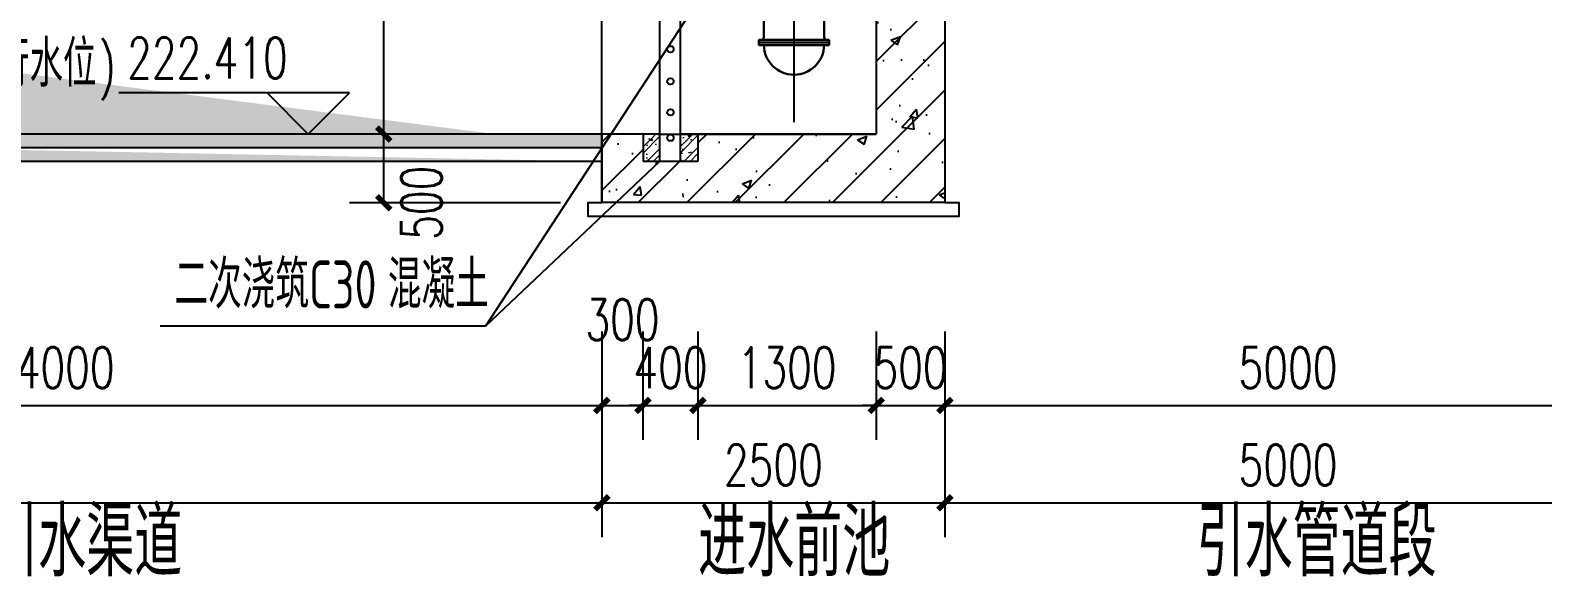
# Model space of a CAD drawing. Header units: millimetres. Extents: x -725 to 2274960, y -506 to 2980382.
# Drawn here: x 2043757 to 2054778, y 2598117 to 2602098 of the extents above; entities that cross this region are included whole.
import ezdxf

# ---------------------------------------------------------------- set-up
doc = ezdxf.new("R2010")
doc.units = ezdxf.units.MM
doc.header["$LTSCALE"] = 1000
doc.linetypes.add('DOTE', pattern=[2.42, 2, -0.2, 0.02, -0.2])
for name, color, linetype in [('1', 1, 'Continuous'), ('DIM_ELEV', 3, 'Continuous'), ('DIM_LEAD', 3, 'Continuous'), ('DOTE', 1, 'DOTE'), ('E_OTHER', 7, 'Continuous'), ('PUB_DIM', 3, 'Continuous'), ('TEXT_BG', 3, 'Continuous'), ('TWT_DIM', 3, 'Continuous'), ('YHG_文字', 7, 'Continuous'), ('YHJ_剖面_梁板', 4, 'Continuous'), ('线框', 2, 'Continuous'), ('细线', 4, 'Continuous')]:
    doc.layers.add(name, color=color, linetype=linetype)
doc.layers.add('管', color=1, linetype='Continuous', lineweight=30)
doc.styles.add('_TCH_DIM', font='SIMPLEX', dxfattribs={"bigfont": 'GBCBIG'})
doc.styles.add('_TCH_DIM_T3', font='SIMPLEX', dxfattribs={"width": 0.705882, "bigfont": 'GBCBIG'})
doc.styles.add('TSSD_Rein', font='tssdeng.shx', dxfattribs={"width": 0.7, "bigfont": 'hztxt.shx'})
doc.dimstyles.new('_TCH_ARCH_MM_M&&100', dxfattribs={"dimtxt": 297.5, "dimasz": 100, "dimexe": 250, "dimexo": 300, "dimgap": 126.25, "dimtad": 1, "dimdec": 0, "dimzin": 0, "dimdsep": 46, "dimtxsty": '_TCH_DIM_T3', "dimblk": 'ARCHTICK', "dimcen": 0.09, "dimclrt": 7, "dimazin": 2, "dimtfac": 1, "dimtdec": 0, "dimtix": 1, "dimtmove": 2, "dimatfit": 3, "dimfxl": 75, "dimtolj": 1, "dimtzin": 0, "dimarcsym": 0})
doc.dimstyles.new('_TWT_ARCH&&100', dxfattribs={"dimtxt": 297.5, "dimasz": 100, "dimexe": 250, "dimexo": 300, "dimgap": 126.25, "dimtad": 1, "dimdec": 0, "dimzin": 0, "dimdsep": 46, "dimtxsty": '_TCH_DIM_T3', "dimblk": 'ARCHTICK', "dimcen": 0.09, "dimclrt": 7, "dimazin": 2, "dimtfac": 1, "dimtdec": 0, "dimtix": 1, "dimtmove": 2, "dimatfit": 3, "dimfxl": 75, "dimtolj": 1, "dimtzin": 0, "dimarcsym": 0})

# ---------------------------------------------------------------- blocks, each defined once
blk = doc.blocks.new('底阀')
at = {"layer": '管', "color": 8}
for p, q in [((-220, -42), (-220, 0)), ((220, 0), (-220, 0)), ((220, -42), (220, 0)), ((220, -21), (-220, -21)), ((220, -42), (-220, -42)), ((-175, -42), (-210, -115)), ((175, -42), (210, -115)), ((-220, -149), (-220, -254)), ((220, -149), (220, -254)), ((-257, -294), (-257, -275)), ((-257, -275), (-242, -275)), ((-257, -294), (257, -294)), ((-257, -294), (-257, -312)), ((-257, -312), (0, -312)), ((257, -275), (-242, -275)), ((257, -312), (0, -312)), ((257, -294), (257, -275)), ((257, -294), (257, -312))]:
    blk.add_line(p, q, dxfattribs=at)
for centre, radius, start, end in [((-155, -149), 65, 147.7227, 180), ((155, -149), 65, 0, 32.2773), ((-242, -254), 21.7, 270, 0), ((0, -308), 220, 180.9108, 359.0892), ((242, -254), 21.7, 180, 270)]:
    blk.add_arc(centre, radius, start, end, dxfattribs=at)
blk = doc.blocks.new('gagagdafgsdfhfdhasgd')
at = {"layer": 'E_OTHER'}
blk.add_blockref('底阀', (675076, -44187), dxfattribs=at)
blk = doc.blocks.new('_ArchTick')
at = {"color": 0, "linetype": 'ByBlock', "const_width": 0.4}
blk.add_lwpolyline([(-0.5, -0.5), (0.5, 0.5)], dxfattribs=at)
blk = doc.blocks.new('*D61')
at = {"layer": 'Defpoints', "color": 0, "transparency": 16777216}
for p in [(2039922, 2600203), (2047922, 2600203), (2047922, 2599365)]:
    blk.add_point(p, dxfattribs=at)
at = {"layer": 'TWT_DIM', "color": 0, "lineweight": -2, "transparency": 16777216}
for p, q in [((2039922, 2599903), (2039922, 2599115)), ((2047922, 2599903), (2047922, 2599115)), ((2039922, 2599365), (2047922, 2599365))]:
    blk.add_line(p, q, dxfattribs=at)
at = {"layer": 'TWT_DIM', "color": 0, "lineweight": -2, "transparency": 16777216, "xscale": 100, "yscale": 100, "zscale": 100, "rotation": 180}
blk.add_blockref('_ArchTick', (2039922, 2599365), dxfattribs=at)
at = {"layer": 'TWT_DIM', "color": 0, "lineweight": -2, "transparency": 16777216, "xscale": 100, "yscale": 100, "zscale": 100}
blk.add_blockref('_ArchTick', (2047922, 2599365), dxfattribs=at)
at = {"layer": 'TWT_DIM', "color": 7, "transparency": 16777216, "insert": (2043922, 2599640), "char_height": 297.5, "attachment_point": 5, "style": '_TCH_DIM_T3'}
blk.add_mtext('\\A1;14000', dxfattribs=at)
blk = doc.blocks.new('*D62')
at = {"layer": 'Defpoints', "color": 0, "transparency": 16777216}
for p in [(2047922, 2600203), (2048222, 2600203), (2048222, 2599365)]:
    blk.add_point(p, dxfattribs=at)
at = {"layer": 'TWT_DIM', "color": 0, "lineweight": -2, "transparency": 16777216}
for p, q in [((2047922, 2599903), (2047922, 2599115)), ((2048222, 2599903), (2048222, 2599115)), ((2047922, 2599365), (2048222, 2599365))]:
    blk.add_line(p, q, dxfattribs=at)
at = {"layer": 'TWT_DIM', "color": 0, "lineweight": -2, "transparency": 16777216, "xscale": 100, "yscale": 100, "zscale": 100, "rotation": 180}
blk.add_blockref('_ArchTick', (2047922, 2599365), dxfattribs=at)
at = {"layer": 'TWT_DIM', "color": 0, "lineweight": -2, "transparency": 16777216, "xscale": 100, "yscale": 100, "zscale": 100}
blk.add_blockref('_ArchTick', (2048222, 2599365), dxfattribs=at)
at = {"layer": 'TWT_DIM', "color": 7, "transparency": 16777216, "insert": (2048072, 2599990), "char_height": 297.5, "attachment_point": 5, "style": '_TCH_DIM_T3'}
blk.add_mtext('\\A1;300', dxfattribs=at)
blk = doc.blocks.new('*D63')
at = {"layer": 'Defpoints', "color": 0, "transparency": 16777216}
for p in [(2048222, 2600203), (2048622, 2600203), (2048622, 2599365)]:
    blk.add_point(p, dxfattribs=at)
at = {"layer": 'TWT_DIM', "color": 0, "lineweight": -2, "transparency": 16777216}
for p, q in [((2048222, 2599903), (2048222, 2599115)), ((2048622, 2599903), (2048622, 2599115)), ((2048222, 2599365), (2048122, 2599365)), ((2048222, 2599365), (2048622, 2599365)), ((2048622, 2599365), (2048722, 2599365))]:
    blk.add_line(p, q, dxfattribs=at)
at = {"layer": 'TWT_DIM', "color": 0, "lineweight": -2, "transparency": 16777216, "xscale": 100, "yscale": 100, "zscale": 100}
blk.add_blockref('_ArchTick', (2048222, 2599365), dxfattribs=at)
at = {"layer": 'TWT_DIM', "color": 0, "lineweight": -2, "transparency": 16777216, "xscale": 100, "yscale": 100, "zscale": 100, "rotation": 180}
blk.add_blockref('_ArchTick', (2048622, 2599365), dxfattribs=at)
at = {"layer": 'TWT_DIM', "color": 7, "transparency": 16777216, "insert": (2048422, 2599640), "char_height": 297.5, "attachment_point": 5, "style": '_TCH_DIM_T3'}
blk.add_mtext('\\A1;400', dxfattribs=at)
blk = doc.blocks.new('*D64')
at = {"layer": 'Defpoints', "color": 0, "transparency": 16777216}
for p in [(2048622, 2600203), (2049922, 2600203), (2049922, 2599365)]:
    blk.add_point(p, dxfattribs=at)
at = {"layer": 'TWT_DIM', "color": 0, "lineweight": -2, "transparency": 16777216}
for p, q in [((2048622, 2599903), (2048622, 2599115)), ((2049922, 2599903), (2049922, 2599115)), ((2048622, 2599365), (2049922, 2599365))]:
    blk.add_line(p, q, dxfattribs=at)
at = {"layer": 'TWT_DIM', "color": 0, "lineweight": -2, "transparency": 16777216, "xscale": 100, "yscale": 100, "zscale": 100, "rotation": 180}
blk.add_blockref('_ArchTick', (2048622, 2599365), dxfattribs=at)
at = {"layer": 'TWT_DIM', "color": 0, "lineweight": -2, "transparency": 16777216, "xscale": 100, "yscale": 100, "zscale": 100}
blk.add_blockref('_ArchTick', (2049922, 2599365), dxfattribs=at)
at = {"layer": 'TWT_DIM', "color": 7, "transparency": 16777216, "insert": (2049272, 2599640), "char_height": 297.5, "attachment_point": 5, "style": '_TCH_DIM_T3'}
blk.add_mtext('\\A1;1300', dxfattribs=at)
blk = doc.blocks.new('*D65')
at = {"layer": 'Defpoints', "color": 0, "transparency": 16777216}
for p in [(2049922, 2600203), (2050422, 2600203), (2050422, 2599365)]:
    blk.add_point(p, dxfattribs=at)
at = {"layer": 'TWT_DIM', "color": 0, "lineweight": -2, "transparency": 16777216}
for p, q in [((2049922, 2599903), (2049922, 2599115)), ((2050422, 2599903), (2050422, 2599115)), ((2049922, 2599365), (2049822, 2599365)), ((2049922, 2599365), (2050422, 2599365)), ((2050422, 2599365), (2050522, 2599365))]:
    blk.add_line(p, q, dxfattribs=at)
at = {"layer": 'TWT_DIM', "color": 0, "lineweight": -2, "transparency": 16777216, "xscale": 100, "yscale": 100, "zscale": 100}
blk.add_blockref('_ArchTick', (2049922, 2599365), dxfattribs=at)
at = {"layer": 'TWT_DIM', "color": 0, "lineweight": -2, "transparency": 16777216, "xscale": 100, "yscale": 100, "zscale": 100, "rotation": 180}
blk.add_blockref('_ArchTick', (2050422, 2599365), dxfattribs=at)
at = {"layer": 'TWT_DIM', "color": 7, "transparency": 16777216, "insert": (2050172, 2599640), "char_height": 297.5, "attachment_point": 5, "style": '_TCH_DIM_T3'}
blk.add_mtext('\\A1;500', dxfattribs=at)
blk = doc.blocks.new('*D66')
at = {"layer": 'Defpoints', "color": 0, "transparency": 16777216}
for p in [(2050422, 2600203), (2055422, 2600203), (2055422, 2599365)]:
    blk.add_point(p, dxfattribs=at)
at = {"layer": 'TWT_DIM', "color": 0, "lineweight": -2, "transparency": 16777216}
for p, q in [((2050422, 2599903), (2050422, 2599115)), ((2055422, 2599903), (2055422, 2599115)), ((2050422, 2599365), (2055422, 2599365))]:
    blk.add_line(p, q, dxfattribs=at)
at = {"layer": 'TWT_DIM', "color": 0, "lineweight": -2, "transparency": 16777216, "xscale": 100, "yscale": 100, "zscale": 100, "rotation": 180}
blk.add_blockref('_ArchTick', (2050422, 2599365), dxfattribs=at)
at = {"layer": 'TWT_DIM', "color": 0, "lineweight": -2, "transparency": 16777216, "xscale": 100, "yscale": 100, "zscale": 100}
blk.add_blockref('_ArchTick', (2055422, 2599365), dxfattribs=at)
at = {"layer": 'TWT_DIM', "color": 7, "transparency": 16777216, "insert": (2052922, 2599640), "char_height": 297.5, "attachment_point": 5, "style": '_TCH_DIM_T3'}
blk.add_mtext('\\A1;5000', dxfattribs=at)
blk = doc.blocks.new('*D73')
at = {"layer": 'Defpoints', "color": 0, "transparency": 16777216}
for p in [(2050422, 2599903), (2055422, 2599903), (2055422, 2598656)]:
    blk.add_point(p, dxfattribs=at)
at = {"layer": 'TWT_DIM', "color": 0, "lineweight": -2, "transparency": 16777216}
for p, q in [((2050422, 2599603), (2050422, 2598406)), ((2055422, 2599603), (2055422, 2598406)), ((2050422, 2598656), (2055422, 2598656))]:
    blk.add_line(p, q, dxfattribs=at)
at = {"layer": 'TWT_DIM', "color": 0, "lineweight": -2, "transparency": 16777216, "xscale": 100, "yscale": 100, "zscale": 100, "rotation": 180}
blk.add_blockref('_ArchTick', (2050422, 2598656), dxfattribs=at)
at = {"layer": 'TWT_DIM', "color": 0, "lineweight": -2, "transparency": 16777216, "xscale": 100, "yscale": 100, "zscale": 100}
blk.add_blockref('_ArchTick', (2055422, 2598656), dxfattribs=at)
at = {"layer": 'TWT_DIM', "color": 7, "transparency": 16777216, "insert": (2052922, 2598931), "char_height": 297.5, "attachment_point": 5, "style": '_TCH_DIM_T3'}
blk.add_mtext('\\A1;5000', dxfattribs=at)
blk = doc.blocks.new('*D74')
at = {"layer": 'Defpoints', "color": 0, "transparency": 16777216}
for p in [(2047922, 2599903), (2050422, 2599903), (2050422, 2598656)]:
    blk.add_point(p, dxfattribs=at)
at = {"layer": 'TWT_DIM', "color": 0, "lineweight": -2, "transparency": 16777216}
for p, q in [((2047922, 2599603), (2047922, 2598406)), ((2050422, 2599603), (2050422, 2598406)), ((2047922, 2598656), (2050422, 2598656))]:
    blk.add_line(p, q, dxfattribs=at)
at = {"layer": 'TWT_DIM', "color": 0, "lineweight": -2, "transparency": 16777216, "xscale": 100, "yscale": 100, "zscale": 100, "rotation": 180}
blk.add_blockref('_ArchTick', (2047922, 2598656), dxfattribs=at)
at = {"layer": 'TWT_DIM', "color": 0, "lineweight": -2, "transparency": 16777216, "xscale": 100, "yscale": 100, "zscale": 100}
blk.add_blockref('_ArchTick', (2050422, 2598656), dxfattribs=at)
at = {"layer": 'TWT_DIM', "color": 7, "transparency": 16777216, "insert": (2049172, 2598931), "char_height": 297.5, "attachment_point": 5, "style": '_TCH_DIM_T3'}
blk.add_mtext('\\A1;2500', dxfattribs=at)
blk = doc.blocks.new('*D75')
at = {"layer": 'Defpoints', "color": 0, "transparency": 16777216}
for p in [(2036642, 2599903), (2047922, 2599903), (2047922, 2598656)]:
    blk.add_point(p, dxfattribs=at)
at = {"layer": 'TWT_DIM', "color": 0, "lineweight": -2, "transparency": 16777216}
for p, q in [((2036642, 2599603), (2036642, 2598406)), ((2047922, 2599603), (2047922, 2598406)), ((2036642, 2598656), (2047922, 2598656))]:
    blk.add_line(p, q, dxfattribs=at)
at = {"layer": 'TWT_DIM', "color": 0, "lineweight": -2, "transparency": 16777216, "xscale": 100, "yscale": 100, "zscale": 100, "rotation": 180}
blk.add_blockref('_ArchTick', (2036642, 2598656), dxfattribs=at)
at = {"layer": 'TWT_DIM', "color": 0, "lineweight": -2, "transparency": 16777216, "xscale": 100, "yscale": 100, "zscale": 100}
blk.add_blockref('_ArchTick', (2047922, 2598656), dxfattribs=at)
at = {"layer": 'TWT_DIM', "color": 7, "transparency": 16777216, "insert": (2042282, 2598931), "char_height": 297.5, "attachment_point": 5, "style": '_TCH_DIM_T3'}
blk.add_mtext('\\A1;17280', dxfattribs=at)
blk = doc.blocks.new('*D395')
at = {"layer": 'Defpoints', "color": 0, "transparency": 16777216}
for p in [(2046333, 2601342), (2047922, 2601342), (2047922, 2600842)]:
    blk.add_point(p, dxfattribs=at)
at = {"layer": 'PUB_DIM', "color": 0, "lineweight": -2, "transparency": 16777216}
for p, q in [((2047622, 2601342), (2046083, 2601342)), ((2046333, 2600842), (2046333, 2601342)), ((2047622, 2600842), (2046083, 2600842))]:
    blk.add_line(p, q, dxfattribs=at)
at = {"layer": 'PUB_DIM', "color": 0, "lineweight": -2, "transparency": 16777216, "xscale": 100, "yscale": 100, "zscale": 100}
for p, rotation in [((2046333, 2601342), 90), ((2046333, 2600842), 270)]:
    blk.add_blockref('_ArchTick', p, dxfattribs=dict(at, rotation=rotation))
at = {"layer": 'PUB_DIM', "color": 7, "transparency": 16777216, "insert": (2046608, 2600842), "char_height": 297.5, "attachment_point": 5, "rotation": 90, "style": '_TCH_DIM_T3'}
blk.add_mtext('\\A1;500', dxfattribs=at)
blk = doc.blocks.new('*D396')
at = {"layer": 'Defpoints', "color": 0, "transparency": 16777216}
for p in [(2046333, 2604602), (2047922, 2604602), (2047922, 2601342)]:
    blk.add_point(p, dxfattribs=at)
at = {"layer": 'PUB_DIM', "color": 0, "lineweight": -2, "transparency": 16777216}
for p, q in [((2047622, 2604602), (2046083, 2604602)), ((2046333, 2601342), (2046333, 2604602)), ((2047622, 2601342), (2046083, 2601342))]:
    blk.add_line(p, q, dxfattribs=at)
at = {"layer": 'PUB_DIM', "color": 0, "lineweight": -2, "transparency": 16777216, "xscale": 100, "yscale": 100, "zscale": 100}
for p, rotation in [((2046333, 2604602), 90), ((2046333, 2601342), 270)]:
    blk.add_blockref('_ArchTick', p, dxfattribs=dict(at, rotation=rotation))
at = {"layer": 'PUB_DIM', "color": 7, "transparency": 16777216, "insert": (2046058, 2602972), "char_height": 297.5, "attachment_point": 5, "rotation": 90, "style": '_TCH_DIM_T3'}
blk.add_mtext('\\A1;3260', dxfattribs=at)

msp = doc.modelspace()

# ---------------------------------------------------------------- hatches: boundary and pattern name
h = msp.add_hatch()
h.set_pattern_fill('钢筋混凝土', color=8, scale=100)
h.set_pattern_definition([(45, (1763199.64, 2707238), (-176.7767, 176.7767), []), (50, (1763199.64, 2707238), (717.2602, -62.7521), [75, -825]), (355, (1763199.64, 2707238), (-138.7513, 752.1921), [60, -660]), (100.4514, (1763259.4, 2707232.8), (578.5094, 689.4395), [63.7402, -701.1421]), (46.1842, (1763199.6, 2707438), (1067.241, -165.519), [112.5, -1237.5]), (96.6356, (1763288.6, 2707424.2), (934.6627, 974.118), [95.6103, -1051.713]), (351.1842, (1763199.6, 2707438), (934.662, 974.1186), [90, -990]), (21, (1763299.64, 2707388), (596.907, -402.6189), [75, -825]), (326, (1763299.64, 2707388), (243.3153, 725.15), [60, -660]), (71.4514, (1763349.4, 2707354.44), (840.2226, 322.5305), [63.7402, -701.1421]), (37.5, (1763199.64, 2707238), (12.15986, 332.89385), [0, -652, 0, -670, 0, -662.5]), (7.5, (1763199.64, 2707238), (263.06954, 394.4117), [0, -382, 0, -637, 0, -252.5]), (327.5, (1762976.64, 2707238), (533.82244, -22.55487), [0, -250, 0, -780, 0, -1035]), (317.5, (1762876.64, 2707238), (583.1862, 100.105), [0, -325, 0, -518, 0, -735])])
edge = h.paths.add_edge_path()
edge.add_line((2048622.285, 2601302.4594), (2048622.285, 2601142.4594))
edge.add_line((2048622.285, 2601142.4594), (2048222.285, 2601142.4594))
edge.add_line((2048222.285, 2601142.4594), (2048222.285, 2601342.4594))
edge.add_line((2048222.285, 2601342.4594), (2047922.285, 2601342.4594))
edge.add_line((2047922.285, 2601302.4594), (2047922.285, 2600842.4594))
edge.add_line((2047922.285, 2600842.4594), (2050422.285, 2600842.4594))
edge.add_line((2050422.285, 2600842.4594), (2050422.285, 2604602.4594))
edge.add_line((2050422.285, 2604602.4594), (2049922.285, 2604602.4594))
edge.add_line((2049922.285, 2604602.4594), (2049922.285, 2604302.4594))
edge.add_line((2049922.285, 2604302.4594), (2049922.285, 2603902.4594))
edge.add_line((2049922.285, 2603902.4594), (2049922.285, 2601342.4594))
edge.add_line((2049922.285, 2601342.4594), (2048622.285, 2601342.4594))
at = {"layer": 'YHJ_剖面_梁板'}
h = msp.add_hatch(dxfattribs=at)
h.set_pattern_fill('混凝土', color=8, scale=20)
h.set_pattern_definition([(50, (90.17, -70418.27), (143.4520365, -12.550427), [15, -165]), (355, (90.17, -70418.27), (-27.750267, 150.438427), [12, -132]), (100.4514, (102.12, -70419.31), (115.7018763, 137.8879084), [12.748038, -140.2284224]), (46.1842, (90.17, -70378.27), (213.44821, -33.103803), [22.5, -247.5]), (96.6356, (107.96, -70381.02), (186.932541, 194.823574), [19.122058, -210.3426]), (351.1842, (90.17, -70378.27), (186.932389, 194.82372), [18, -198]), (21, (110.17, -70388.27), (119.3814104, -80.523778), [15, -165]), (326, (110.17, -70388.27), (48.6630664, 145.030009), [12, -132]), (71.4514, (120.12, -70394.98), (168.044526, 64.5060993), [12.748038, -140.2284224]), (37.5, (90.17, -70418.265), (2.4319711, 66.5787708), [0, -130.4, 0, -134, 0, -132.5]), (7.5, (90.17, -70418.265), (52.6139075, 78.8823424), [0, -76.4, 0, -127.4, 0, -50.5]), (327.5, (45.57, -70418.265), (106.7644872, -4.51097435), [0, -50, 0, -156, 0, -207]), (317.5, (25.57, -70418.265), (116.6372339, 20.0209965), [0, -65, 0, -103.6, 0, -147])])
h.paths.add_polyline_path([(2042640.6587, 2601242.4594), (2042640.6587, 2601342.4594), (2039922.285, 2601342.4594), (2037142.285, 2602732.4594), (2037134.4161, 2602624.5905), (2039898.6782, 2601242.4594)])
h.paths.add_polyline_path([(2042848.6575, 2601342.4594), (2042848.6575, 2601242.4594), (2047922.285, 2601242.4594), (2047922.285, 2601342.4594)])
h = msp.add_hatch(dxfattribs=at)
h.set_pattern_fill('粉刷', color=8, scale=25)
h.set_pattern_definition([(37.5, (90.17, -70418.265), (-3.1496679, 96.3411885), [0, -76, 0, -85, 0, -81.25]), (7.5, (90.17, -70418.27), (88.4888353, 141.1073033), [0, -41, 0, -68.5, 0, -26.25]), (327.5, (28.67, -70418.265), (155.707093, 0.2829527), [0, -25, 0, -90, 0, -117.5]), (317.5, (28.67, -70418.27), (150.30633, 43.883778), [0, -12.5, 0, -59, 0, -67.5])])
edge = h.paths.add_edge_path()
edge.add_line((2047922.285, 2601142.4594), (2042848.6575, 2601142.4594))
edge.add_line((2039875.0714, 2601142.4594), (2037059.8805, 2602550.0549))
edge.add_line((2039898.6782, 2601242.4594), (2037134.4161, 2602624.5905))
edge.add_line((2047922.285, 2601242.4594), (2042848.6575, 2601242.4594))
at = {"layer": '细线', "linetype": 'Continuous', "lineweight": 0, "ltscale": 0.5}
h = msp.add_hatch(dxfattribs=at)
h.set_pattern_fill('AR-CONC', color=8)
h.set_pattern_definition([(50, (2126794.83, 2679955.73), (182.18467, -15.93909), [19.05, -209.55]), (355, (2126794.83, 2679955.73), (-35.24342, 191.05685), [15.24, -167.64058]), (100.45144, (2126810.01, 2679954.4), (146.94125, 175.11775), [16.19, -178.09024]), (46.1842, (2126794.83, 2680006.53), (271.07904, -42.04233), [28.575, -314.325]), (96.63556, (2126817.42, 2680003.02), (237.40413, 247.4261), [24.285, -267.1356]), (351.18415, (2126794.83, 2680006.53), (237.4041, 247.4261), [22.86, -251.4597]), (21, (2126820.23, 2679993.83), (151.6144, -102.2652), [19.05, -209.55]), (326, (2126820.23, 2679993.83), (61.80203, 184.18797), [15.24, -167.64]), (71.45144, (2126832.87, 2679985.3), (213.41642, 81.92277), [16.19, -178.08994]), (37.5, (2126794.83, 2679955.73), (3.088603, 84.55504), [0, -165.608, 0, -170.18, 0, -168.275]), (7.5, (2126794.83, 2679955.73), (66.81966, 100.180575), [0, -97.028, 0, -161.798, 0, -64.135]), (327.5, (2126738.19, 2679955.73), (135.590595, -5.728744), [0, -63.5, 0, -198.12, 0, -262.89]), (317.5, (2126712.79, 2679955.73), (148.12918, 25.42649), [0, -82.55, 0, -131.572, 0, -186.69])])
h.paths.add_polyline_path([(2048622.285, 2601342.4594), (2048492.0197, 2601342.4594), (2048492.0197, 2601142.4594), (2048622.285, 2601142.4594)])
h.paths.add_polyline_path([(2048342.0197, 2601342.4594), (2048222.285, 2601342.4594), (2048222.285, 2601142.4594), (2048342.0197, 2601142.4594)])
h = msp.add_hatch(dxfattribs=at)
h.set_pattern_fill('ANSI32', color=8, scale=10)
h.set_pattern_definition([(45, (2126794.83, 2679955.73), (-67.35192, 67.35192), []), (45, (2126839.73, 2679955.73), (-67.35192, 67.35192), [])])
h.paths.add_polyline_path([(2048342.0197, 2601342.4594), (2048222.285, 2601342.4594), (2048222.285, 2601142.4594), (2048342.0197, 2601142.4594)])
h.paths.add_polyline_path([(2048622.285, 2601342.4594), (2048492.0197, 2601342.4594), (2048492.0197, 2601142.4594), (2048622.285, 2601142.4594)])

# ---------------------------------------------------------------- linework, layer by layer
at = {"layer": '1'}
msp.add_line((2048329.6805, 2601342.4594), (2049922.285, 2601342.4594), dxfattribs=at)
at = {"layer": 'DIM_ELEV'}
for p, q in [((2046083.2166, 2601642.4594), (2044403.2166, 2601642.4594)), ((2045783.2166, 2601342.4594), (2045483.2166, 2601642.4594)), ((2045783.2166, 2601342.4594), (2046083.2166, 2601642.4594)), ((2046333.1803, 2601342.4594), (2045483.2166, 2601342.4594))]:
    msp.add_line(p, q, dxfattribs=at)
at = {"layer": 'DIM_LEAD'}
for p, q in [((2049922.285, 2604302.4397), (2047075.1689, 2599943.4234)), ((2048342.0197, 2601142.4594), (2047075.1689, 2599943.4234)), ((2047075.1689, 2599943.4234), (2044703.1451, 2599943.4234))]:
    msp.add_line(p, q, dxfattribs=at)
at = {"layer": 'DOTE', "color": 8, "linetype": 'DOTE'}
msp.add_lwpolyline([(2049322.2872, 2603179.3185), (2049322.2768, 2601428.5073)], dxfattribs=at)
at = {"layer": 'YHJ_剖面_梁板'}
for p, q in [((2047922.285, 2600842.4594), (2047922.285, 2604602.4594)), ((2050422.285, 2604602.4594), (2050422.285, 2600842.4594)), ((2049922.285, 2604172.1941), (2049922.285, 2601342.4594)), ((2048222.285, 2601342.4594), (2048222.285, 2601142.4594)), ((2048622.285, 2601342.4594), (2048622.285, 2601142.4594)), ((2048622.285, 2601142.4594), (2048222.285, 2601142.4594)), ((2050422.285, 2600842.4594), (2047922.285, 2600842.4594))]:
    msp.add_line(p, q, dxfattribs=at)
for points in [[(2047922.285, 2601342.4594), (2042848.6575, 2601342.4594)], [(2047922.285, 2601242.4594), (2042848.6575, 2601242.4594)], [(2047922.285, 2601142.4594), (2042848.6575, 2601142.4594)], [(2050422.285, 2600842.4594), (2050522.285, 2600842.4594), (2050522.285, 2600742.4594), (2047822.285, 2600742.4594), (2047822.285, 2600842.4594), (2047922.285, 2600842.4594)]]:
    msp.add_lwpolyline(points, dxfattribs=at)
at = {"layer": 'YHJ_剖面_梁板', "const_width": 0.0000001}
msp.add_lwpolyline([(2049922.285, 2601342.4594), (2047922.285, 2601342.4594)], dxfattribs=at)
at = {"layer": '线框', "color": 14, "lineweight": -3}
for p, q in [((2048342.0197, 2604172.1941), (2048342.0197, 2601142.4594)), ((2048492.0197, 2604022.1941), (2048492.0197, 2601142.4594))]:
    msp.add_line(p, q, dxfattribs=at)
at = {"layer": '线框', "lineweight": -3}
for p, q in [((2048342.0197, 2601342.4594), (2047922.285, 2601342.4594)), ((2047922.285, 2601342.4594), (2047922.285, 2600842.4594)), ((2049922.285, 2601342.4594), (2048492.0197, 2601342.4594))]:
    msp.add_line(p, q, dxfattribs=at)
at = {"layer": '线框', "color": 14, "lineweight": -3}
for centre in [(2048422.285, 2601960.3093), (2048422.285, 2601725.8901), (2048422.285, 2601500.2657), (2048422.285, 2601314.6413)]:
    msp.add_circle(centre, 23.0556, dxfattribs=at)

# ---------------------------------------------------------------- block references
at = {"layer": 'TEXT_BG', "xscale": -1}
msp.add_blockref('gagagdafgsdfhfdhasgd', (2724398.4188, 2646489.6992), dxfattribs=at)

# ---------------------------------------------------------------- texts
at = {"layer": 'DIM_ELEV', "color": 7, "style": '_TCH_DIM'}
msp.add_text('设计运行水位', height=337.58865, dxfattribs=at).set_placement((2042780.5267, 2601687.4594))
at = {"layer": 'DIM_ELEV', "color": 7, "style": '_TCH_DIM', "width": 0.705882}
for s, p in [(')', (2044254.9948, 2601687.4594)), ('222.410', (2044463.2166, 2601747.4594))]:
    msp.add_text(s, height=297.5, dxfattribs=at).set_placement(p)
at = {"layer": 'DIM_LEAD', "color": 7, "style": 'TSSD_Rein', "width": 0.7}
for s, p in [('二次浇筑', (2044808.1451, 2600071.5851)), ('C30', (2045788.1451, 2600071.5851)), ('混凝土', (2046362.9527, 2600071.5851))]:
    msp.add_text(s, height=350, dxfattribs=at).set_placement(p)
at = {"layer": 'YHG_文字', "style": 'TSSD_Rein', "width": 0.7}
for s, p in [('引水渠道', (2043464.5843, 2598119.289)), ('进水前池', (2048623.7333, 2598119.289)), ('引水管道段', (2052255.4884, 2598119.289))]:
    msp.add_text(s, height=500, dxfattribs=at).set_placement(p)

# ---------------------------------------------------------------- dimensions: what is measured, and where the dimension line sits
at = {"layer": 'PUB_DIM'}
dim = msp.add_aligned_dim(p1=(2047922.285, 2601342.4594), p2=(2047922.285, 2604602.4594), distance=1589.1047, dimstyle='_TCH_ARCH_MM_M&&100', dxfattribs=at)
dim.commit()
dim.dimension.update_dxf_attribs({"geometry": '*D396', "text_midpoint": (2046058.1803, 2602972.4594)})
dim = msp.add_linear_dim(base=(2046333.1803, 2601342.4594), p1=(2047922.285, 2600842.4594), p2=(2047922.285, 2601342.4594), angle=90, dimstyle='_TCH_ARCH_MM_M&&100', dxfattribs=at)
dim.commit()
dim.dimension.update_dxf_attribs({"geometry": '*D395', "text_midpoint": (2046608.1803, 2600842.4594), "dimtype": 161})
at = {"layer": 'TWT_DIM'}
for p1, p2, distance, text, picture, middle in [((2039922.285, 2600203.3267), (2047922.285, 2600203.3267), -838.1153, '14000', '*D61', (2043922.285, 2599640.2114)), ((2036642.285, 2599903.3267), (2047922.285, 2599903.3267), -1247.5292, '17280', '*D75', (2042282.285, 2598930.7975))]:
    dim = msp.add_aligned_dim(p1=p1, p2=p2, distance=distance, text=text, dimstyle='_TWT_ARCH&&100', dxfattribs=at)
    dim.commit()
    dim.dimension.update_dxf_attribs({"geometry": picture, "text_midpoint": middle})
dim = msp.add_linear_dim(base=(2048222.285, 2599365.2114), p1=(2047922.285, 2600203.3267), p2=(2048222.285, 2600203.3267), angle=0, dimstyle='_TWT_ARCH&&100', dxfattribs=at)
dim.commit()
dim.dimension.update_dxf_attribs({"geometry": '*D62', "text_midpoint": (2048072.285, 2599990.2114), "dimtype": 161})
for p1, p2, distance, picture, middle in [((2048222.285, 2600203.3267), (2048622.285, 2600203.3267), -838.1153, '*D63', (2048422.285, 2599640.2114)), ((2048622.285, 2600203.3267), (2049922.285, 2600203.3267), -838.1153, '*D64', (2049272.285, 2599640.2114)), ((2049922.285, 2600203.3267), (2050422.285, 2600203.3267), -838.1153, '*D65', (2050172.285, 2599640.2114)), ((2050422.285, 2600203.3267), (2055422.285, 2600203.3267), -838.1153, '*D66', (2052922.285, 2599640.2114)), ((2047922.285, 2599903.3267), (2050422.285, 2599903.3267), -1247.5292, '*D74', (2049172.285, 2598930.7975)), ((2050422.285, 2599903.3267), (2055422.285, 2599903.3267), -1247.5292, '*D73', (2052922.285, 2598930.7975))]:
    dim = msp.add_aligned_dim(p1=p1, p2=p2, distance=distance, dimstyle='_TWT_ARCH&&100', dxfattribs=at)
    dim.commit()
    dim.dimension.update_dxf_attribs({"geometry": picture, "text_midpoint": middle})

doc.saveas('drawing.dxf')
